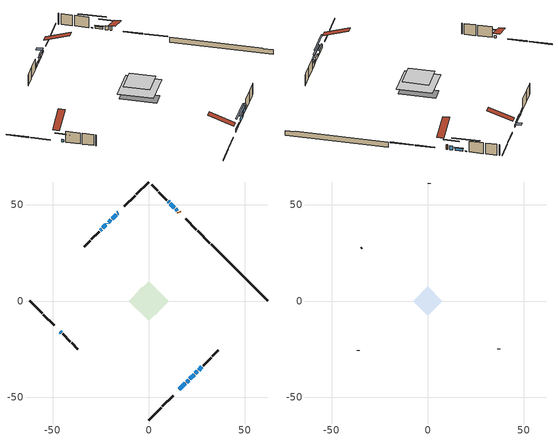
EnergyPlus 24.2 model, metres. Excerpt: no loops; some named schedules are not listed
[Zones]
conditioned space
 floor outside (Floor1 construction): -3.08,0 0,3.08 3.08,0 0,-3.08 z0.45
 floor adiabatic (AdiabaticFloorConstruction): -10.35,0 0,10.35 10.35,0 0,-10.35 z2.89
 floor foundation (Slab1 construction): -7.36,3.29 -3.29,7.36 7.36,-3.29 3.29,-7.36 z-1.84
 wall outside (RimJoist1 construction): 0,-61.97 6.45,-55.52 / -61.97,0 -55.52,-6.45 / 0,61.97 -6.45,55.52 / 31.87,30.1 25.42,36.55 z0.45:0.75
 wall outside (RimJoist2 construction): 7.11,-54.86 12.63,-49.34 / -54.86,-7.11 -49.34,-12.63 / -7.11,54.86 -12.63,49.34 / 24.76,37.21 19.24,42.73 z0.45:0.75
 wall outside (AdiabaticWallConstruction 1): 15.98,45.99 15.55,46.42 z0.45:2.48
 wall outside (AdiabaticWallConstruction): -15.89,46.08 -16.29,45.68 z0.45:1.37; 14.89,47.08 14.03,47.94 / 21.44,-40.53 23.6,-38.37 z0.45:2.2; 15.89,-46.08 19.12,-42.84 / -21.49,40.48 -21.64,40.32 / -22.3,39.67 -23.87,38.1 / -24.52,37.44 -25.14,36.82 z0.45:1.67; -16.94,45.02 -19.1,42.87 / -19.75,42.21 -20.83,41.13 z0.45:1.85; 13.37,48.6 11.21,50.75 z0.45:1.49; -46.08,-15.89 -45.54,-16.43 z0.45:1.47; 19.78,-42.19 20.79,-41.18 z0.45:1.01; 10.56,51.41 10.05,51.91 z0.45:0.71; 24.25,-37.71 25.31,-36.65 z0.45:1.69; 25.97,-36 27.7,-34.27 z0.45:2.81
 wall outside (Wall1 construction): 28.35,-33.61 32.43,-29.54 / -44.88,-17.09 -40.81,-21.16 / -25.8,36.17 -29.87,32.09 / 9.4,52.57 5.32,56.64 z0.45:5.33
 wall outside (Wall2 construction): 33.08,-28.88 36.26,-25.7 / -40.15,-21.82 -36.97,-25 / -30.53,31.44 -33.71,28.26 / 4.67,57.3 1.49,60.48 z0.45:5.33
 wall foundation (FoundationWall1 construction): 32.53,29.44,-1.84 32.53,29.44,0.45 59.02,2.94,0.45 59.02,2.94,0.22 61.97,0,0.22 61.97,0,-1.84
 window (WindowConstruction 11): -15.89,46.08 -16.29,45.68 z0.45:1.36
 window (WindowConstruction 5): 14.89,47.08 14.03,47.94 z0.45:2.2
 window (WindowConstruction 6): 15.89,-46.08 19.12,-42.84 z0.45:1.67
 window (WindowConstruction 7): -16.94,45.02 -19.1,42.87 z0.45:1.85
 window (WindowConstruction 8): -19.75,42.21 -20.83,41.13 z0.45:1.85
 window (WindowConstruction 12): -21.49,40.48 -21.64,40.33 z0.45:1.67
 window (WindowConstruction 9): 13.37,48.6 11.21,50.75 z0.45:1.49
 window (WindowConstruction 10): -46.08,-15.89 -45.54,-16.43 z0.45:1.46
 window (WindowConstruction 13): 19.78,-42.19 20.78,-41.18 z0.45:1.01
 window (WindowConstruction 14): 10.56,51.41 10.06,51.91 z0.45:0.7
 window (WindowConstruction): 21.44,-40.53 23.6,-38.37 z0.45:2.2
 window (WindowConstruction 1): 24.25,-37.71 25.31,-36.65 z0.45:1.69
 window (WindowConstruction 2): 25.97,-36 27.69,-34.27 z0.45:2.81
 window (WindowConstruction 3): -22.3,39.67 -23.87,38.1 z0.45:1.67
 window (WindowConstruction 4): -24.53,37.44 -25.14,36.82 z0.45:1.67
 door (Door): 15.98,45.99 15.55,46.42 z0.45:2.48
 ceiling adiabatic (AdiabaticFloorConstruction): 0,-10.35 10.35,0 0,10.35 -10.35,0 z2.89
attic - vented
 floor to conditioned space (Floor2 construction Reversed): -7.6,0 0,7.6 7.6,0 0,-7.6 z5.33
 wall outside (Wall3 construction): 36.92,-25.05 37.09,-24.87 / -36.31,-25.66 -36.14,-25.83 / -34.37,27.6 -34.54,27.42 / 0.83,61.14 0.66,61.31 z0.45:5.33
 roof outside (Roof1 construction): 15.23,-46.73,5.33 7.84,-39.33,8.81 5.89,-41.28,8.81 13.28,-48.68,5.33; -46.73,-15.23,5.33 -39.33,-7.84,8.81 -41.28,-5.89,8.81 -48.68,-13.28,5.33; -15.23,46.73,5.33 -7.84,39.33,8.81 -5.89,41.28,8.81 -13.28,48.68,5.33; 16.63,45.33,5.33 9.24,37.93,8.81 11.19,35.99,8.81 18.58,43.38,5.33
shading: -16.7,45.27 -15.48,46.49 -17.35,48.36 -18.57,47.14 z1.94; 12.18,49.78 16.73,45.23 17.02,45.52 12.47,50.08 z4.81; 19.27,-42.7 15.75,-46.22 16.04,-46.51 19.56,-42.99 z1.87; -19.24,42.73 -16.8,45.17 -17.09,45.46 -19.53,43.02 z2.05; -20.97,40.99 -19.61,42.35 -19.9,42.65 -21.27,41.28 z2.05; 11.07,50.89 13.51,48.45 13.8,48.75 11.36,51.19 z1.69; -43.69,-18.27 -47.92,-14.05 -48.21,-14.34 -43.98,-18.57 z4.07; 24.57,-37.4 16,-45.97 16.29,-46.26 24.86,-37.69 z6.36; 6.27,55.69 14.34,47.63 14.63,47.92 6.56,55.98 z6.05; 25.44,-36.53 19.6,-42.37 19.89,-42.66 25.73,-36.82 z4.81; 27.16,-34.81 22.41,-39.56 22.7,-39.85 27.45,-35.1 z4.3; 27.84,-34.13 25.83,-36.14 26.12,-36.43 28.13,-34.42 z3.01
[Building]
Building 1: Terrain=Suburbs
[Site:Location]
Toronto City Centre_ON: Latitude {deg}=43.63; Longitude {deg}=-79.39; Time Zone {hr}=-5; Elevation {m}=77; Keep Site Location Information=Yes
[Site:GroundTemperature:Shallow]
5.01852, 3.26908, 3.12898, 3.95918, 7.29196, 10.6092, 13.4851, 15.3069, 15.4617, 13.9799, 11.1774, 7.9619
[Site:WaterMainsTemperature]
Calculation Method=Schedule; Temperature Schedule=mains temperature schedule
[Material] Roughness=Rough; Thermal Absorptance=0.9
Name | Thickness {m} | Conductivity {W/m-K} | Density {kg/m3} | Specific Heat {J/kg-K} | Solar Absorptance | Visible Absorptance
asphalt or fiberglass shingles | 0.00635 | 0.162714 | 1121.4 | 1465.45 | 0.4 | 0.4
ceiling loosefill ins | 0.0846667 | 0.0480833 | 16.02 | 1046.75 | 0.7 | 0.7
ceiling stud and cavity | 0.1397 | 0.090983 | 65.682 | 1177.47 | 0.7 | 0.7
concrete 4.0 in. | 0.1016 | 1.803125 | 2242.8 | 837.4 | 0.7 | 0.7
concrete 8.0 in. | 0.2032 | 1.803125 | 2242.8 | 837.4 | 0.7 | 0.7
door material | 0.04445 | 0.053851 | 512.64 | 1214.23 | 0.7 | 0.7
exterior vertical ins | 0.0460229 | 0.029427 | 32.04 | 1214.23 | 0.7 | 0.7
floor covering | 0.0127 | 0.0433444 | 54.468 | 1339.84 | 0.6 | 0.6
floor rigid ins; rim joist rigid ins | 0.051816 | 0.029427 | 32.04 | 1214.23 | 0.7 | 0.7
floor rigid ins 1; wall rigid ins | 0.512978 | 0.029427 | 32.04 | 1214.23 | 0.7 | 0.7
floor stud and cavity | 0.1397 | 0.214312 | 92.3553 | 1139.71 | 0.7 | 0.7
floor stud and cavity 1 | 0.1397 | 1.75129 | 37.0049 | 1207.88 | 0.7 | 0.7
furniture material conditioned space 1 | 0.1524 | 0.115458 | 640.8 | 1214.23 | 0.6 | 0.6
gypsum board | 0.0127 | 0.160291 | 801 | 837.4 | 0.6 | 0.6
gypsum board 1 | 0.0127 | 0.160291 | 801 | 837.4 | 0.7 | 0.7
osb sheathing 0.5 in. | 0.0127 | 0.115458 | 512.64 | 1214.23 | 0.7 | 0.7
osb sheathing 0.75 in. | 0.01905 | 0.115458 | 512.64 | 1214.23 | 0.7 | 0.7
osb sheathing 2.0 in. | 0.0508 | 0.115458 | 512.64 | 1214.23 | 0.7 | 0.7
rim joist stud and cavity | 0.0508 | 0.0405436 | 125.044 | 1163.47 | 0.6 | 0.6
rim joist stud and cavity 1 | 0.0508 | 0.275866 | 125.044 | 1163.47 | 0.6 | 0.6
wall stud and cavity | 0.1397 | 0.0809575 | 139.0536 | 1170.24 | 0.7 | 0.7
wall stud and cavity 1 | 0.1397 | 0.0817921 | 139.0536 | 1170.24 | 0.7 | 0.7
wall stud and cavity 2 | 0.0889 | 6.1454 | 50.32683 | 1063.81 | 0.6 | 0.6
wall stud and cavity 3 | 0.0889 | 0.380278 | 52.3479 | 1209.89 | 0.7 | 0.7
wall stud and cavity 4 | 0.0889 | 0.391764 | 83.0341 | 1211.67 | 0.7 | 0.7
wood siding | 0.0254 | 0.102417 | 544.68 | 1172.36 | 0.4 | 0.4
wood siding 1 | 0.00254 | 0.102417 | 544.68 | 1172.36 | 0.4 | 0.4
wood siding 2; wood siding 3; wood siding 4 | 0.0254 | 0.102417 | 544.68 | 1172.36 | 0.7 | 0.7
[WindowMaterial:SimpleGlazingSystem]
Name | U-Factor {W/m2-K} | Solar Heat Gain Coefficient
WindowMaterial | 2.7913 | 0.61
WindowMaterial 1 | 2.787898 | 0.59
WindowMaterial 10 | 2.13436 | 0.47
WindowMaterial 11 | 2.33479 | 0.56
WindowMaterial 12 | 3.06442 | 0.52
WindowMaterial 13 | 3.06271 | 0.42
WindowMaterial 14 | 3.05987 | 0.26
WindowMaterial 2 | 2.13833 | 0.58
WindowMaterial 3 | 2.78052 | 0.55
WindowMaterial 4 | 2.77257 | 0.64
WindowMaterial 5 | 2.906 | 0.68
WindowMaterial 6 | 2.01739 | 0.55
WindowMaterial 7 | 2.086665 | 0.5
WindowMaterial 8 | 1.919164 | 0.6
WindowMaterial 9 | 2.03386 | 0.54
[Construction]
AdiabaticFloorConstruction: floor stud and cavity 1, floor rigid ins 1, osb sheathing 0.75 in., floor covering
AdiabaticWallConstruction: wood siding 3, wall rigid ins, wall stud and cavity 3, gypsum board
AdiabaticWallConstruction 1: wood siding 4, wall rigid ins, wall stud and cavity 3, gypsum board
Door: door material
Floor1 construction: floor stud and cavity, floor rigid ins, osb sheathing 0.75 in., floor covering
Floor2 construction Reversed: gypsum board, ceiling stud and cavity, ceiling loosefill ins
FoundationWall1 construction: concrete 8.0 in., gypsum board 1
furniture construction conditioned space 1: furniture material conditioned space 1
PartitionWallConstruction: gypsum board, wall stud and cavity 4, gypsum board
RimJoist1 construction: wood siding 2, rim joist rigid ins, osb sheathing 2.0 in., rim joist stud and cavity
RimJoist2 construction: wood siding 2, rim joist rigid ins, osb sheathing 2.0 in., rim joist stud and cavity 1
Roof1 construction: asphalt or fiberglass shingles
Slab1 construction: concrete 4.0 in.
Wall1 construction: wood siding, osb sheathing 0.5 in., wall stud and cavity, gypsum board
Wall2 construction: wood siding, osb sheathing 0.5 in., wall stud and cavity 1, gypsum board
Wall3 construction: wood siding 1, wall stud and cavity 2
WindowConstruction: WindowMaterial
WindowConstruction 1: WindowMaterial 1
WindowConstruction 10: WindowMaterial 10
WindowConstruction 11: WindowMaterial 11
WindowConstruction 12: WindowMaterial 12
WindowConstruction 13: WindowMaterial 13
WindowConstruction 14: WindowMaterial 14
WindowConstruction 2: WindowMaterial 2
WindowConstruction 3: WindowMaterial 3
WindowConstruction 4: WindowMaterial 4
WindowConstruction 5: WindowMaterial 5
WindowConstruction 6: WindowMaterial 6
WindowConstruction 7: WindowMaterial 7
WindowConstruction 8: WindowMaterial 8
WindowConstruction 9: WindowMaterial 9
[Zone] Multiplier=1; Part of Total Floor Area=Yes
Name | Volume {m3}
attic - vented | 65.3283
conditioned space | 812.3
[Space]
Name | Zone | Volume {m3}
attic - vented 1 | attic - vented | 65.3283
conditioned space 1 | conditioned space | 812.3
[ZoneInfiltration:EffectiveLeakageArea]
infil attic - vented 1: Zone or Space=attic - vented 1; Schedule=Always On Discrete; Effective Air Leakage Area {cm2}=4858.53; Stack Coefficient=0.000581644; Wind Coefficient=1.62948e-05
[ZoneMixing]
whole house fan mix: Zone or Space=attic - vented; Schedule=Always On Continuous; Design Flow Rate Calculation Method=Flow/Zone; Design Flow Rate {m3/s}=0; Source Zone or Space=conditioned space
[SurfaceProperty:ExposedFoundationPerimeter]
Slab1: Exposed Perimeter Calculation Method=TotalExposedPerimeter; Total Exposed Perimeter {m}=41.637
[InternalMass] Zone or ZoneList=conditioned space; Space or SpaceList=conditioned space 1
Name | Construction | Surface Area {m2}
furniture mass conditioned space 1 | furniture construction conditioned space 1 | 127.912
partition wall mass | PartitionWallConstruction | 319.78
[Lights]
interior lighting: Zone or ZoneList or Space or SpaceList=conditioned space 1; Schedule=interior lighting schedule; Design Level Calculation Method=LightingLevel; Lighting Level {W}=343.2; Return Air Fraction=0; Fraction Radiant=0.6; Fraction Visible=0.2; Fraction Replaceable=1
[People]
occupants: Zone or ZoneList or Space or SpaceList=conditioned space 1; Number of People Schedule=occupants schedule; Number of People Calculation Method=People; Number of People=3; Fraction Radiant=0.314171; Sensible Heat Fraction=0.56303; Activity Level Schedule=occupants activity schedule; Carbon Dioxide Generation Rate {m3/s-W}=0; Enable ASHRAE 55 Comfort Warnings=No; Mean Radiant Temperature Calculation Type=EnclosureAveraged
[ElectricEquipment] Zone or ZoneList or Space or SpaceList=conditioned space 1; Design Level Calculation Method=EquipmentLevel
Name | Schedule | Design Level {W} | Fraction Latent | Fraction Radiant | Fraction Lost
clothes dryer | clothes dryer schedule | 140.772 | 0.015 | 0.081 | 0.85
clothes washer | clothes washer schedule | 32.1985 | 0.03 | 0.162 | 0.7
cooking range | cooking range schedule | 215.147 | 0.08 | 0.432 | 0.2
dishwasher | dishwasher schedule | 66.8632 | 0.3 | 0.18 | 0.4
fridge | fridge schedule | 72.9452 | 0 | 0.6 | 0
mech vent house fan | mech vent house fan schedule | 0.95 | 0 | 0 | 1
mech vent house fan cfis | mech vent house fan cfis schedule | 0 | 0 | 0 | 0
misc plug loads | misc plug loads schedule | 494.7 | 0.045 | 0.513 | 0.1
whole house fan | Always On Discrete | 0 | 0 | 0 | 1
[OtherEquipment] Zone or ZoneList or Space or SpaceList=conditioned space 1; Design Level Calculation Method=EquipmentLevel
Name | Fuel Type | Schedule | Design Level {W} | Fraction Latent | Fraction Radiant | Fraction Lost
clothes dryer 1 | Electricity | clothes dryer schedule | 0 | 0.015 | 0.081 | 0.85
cooking range 1 | Electricity | cooking range schedule | 0 | 0.08 | 0.432 | 0.2
general water use latent | None | general water use schedule | 62.594 | 1 | 0 | 0
general water use sensible | None | general water use schedule | -61.6891 | 0 | 0.6 | 0
mech vent house fan latent load | None | Always On Discrete | 0 | 1 | 0 | 0
mech vent house fan sensible load | None | Always On Discrete | 0 | 0 | 0 | 0
water heater energy adjustment1 | NaturalGas | Always On Discrete | 0.01 | 0 | 0 | 1
[ZoneInfiltration:DesignFlowRate] Zone or ZoneList or Space or SpaceList=conditioned space 1; Schedule=Always On Discrete; Design Flow Rate Calculation Method=Flow/Zone; Design Flow Rate {m3/s}=0
infil flow; natural vent flow; whole house fan flow
[Foundation:Kiva]
Foundation Kiva 1: Initial Indoor Air Temperature {C}=18; Wall Height Above Grade {m}=0.450007; Wall Depth Below Slab {m}=0.2032; Custom Block Material Name 1=exterior vertical ins; Custom Block Depth 1 {m}=2.28999; Custom Block X Position 1 {m}=0.2159; Custom Block Z Position 1 {m}=0
[Foundation:Kiva:Settings]
Soil Conductivity {W/m-K}=0.849921; Soil Density {kg/m3}=1842.3; Soil Specific Heat {J/kg-K}=418.7; Ground Solar Absorptivity=0.9; Ground Thermal Absorptivity=0.9; Ground Surface Roughness {m}=0.03; Far-Field Width {m}=40; Deep-Ground Boundary Condition=ZeroFlux; Deep-Ground Depth {m}=40; Minimum Cell Dimension {m}=0.2; Maximum Cell Growth Coefficient=3; Simulation Timestep=Timestep
[Exterior:Lights]
exterior lighting: Schedule=exterior lighting schedule; Design Level {W}=75.6
[Schedule:Constant]
Name | Hourly Value
Always On Continuous; mech vent house fan schedule; mech vent house fan cfis schedule; Always On Discrete | 1
occupants activity schedule | 117.228
fridge schedule | 0
[Schedule:Week:Daily]
interior lighting schedule Week Rule - Jan1-Jan27: interior lighting schedule day, interior lighting schedule day, interior lighting schedule day, interior lighting schedule day, interior lighting schedule day, interior lighting schedule day, interior lighting schedule day, interior lighting schedule default day, interior lighting schedule default day, interior lighting schedule default day, interior lighting schedule default day, interior lighting schedule default day
interior lighting schedule Week Rule - Jan28-Feb3: interior lighting schedule day, interior lighting schedule day, interior lighting schedule day, interior lighting schedule day, interior lighting schedule day 1, interior lighting schedule day 1, interior lighting schedule day 1, interior lighting schedule default day, interior lighting schedule default day, interior lighting schedule default day, interior lighting schedule default day, interior lighting schedule default day
interior lighting schedule Week Rule - Feb4-Feb24: interior lighting schedule day 1, interior lighting schedule day 1, interior lighting schedule day 1, interior lighting schedule day 1, interior lighting schedule day 1, interior lighting schedule day 1, interior lighting schedule day 1, interior lighting schedule default day, interior lighting schedule default day, interior lighting schedule default day, interior lighting schedule default day, interior lighting schedule default day
interior lighting schedule Week Rule - Feb25-Mar3: interior lighting schedule day 1, interior lighting schedule day 1, interior lighting schedule day 1, interior lighting schedule day 1, interior lighting schedule day 2, interior lighting schedule day 2, interior lighting schedule day 2, interior lighting schedule default day, interior lighting schedule default day, interior lighting schedule default day, interior lighting schedule default day, interior lighting schedule default day
interior lighting schedule Week Rule - Mar4-Mar31: interior lighting schedule day 2, interior lighting schedule day 2, interior lighting schedule day 2, interior lighting schedule day 2, interior lighting schedule day 2, interior lighting schedule day 2, interior lighting schedule day 2, interior lighting schedule default day, interior lighting schedule default day, interior lighting schedule default day, interior lighting schedule default day, interior lighting schedule default day
interior lighting schedule Week Rule - Apr1-Apr28: interior lighting schedule day 3, interior lighting schedule day 3, interior lighting schedule day 3, interior lighting schedule day 3, interior lighting schedule day 3, interior lighting schedule day 3, interior lighting schedule day 3, interior lighting schedule default day, interior lighting schedule default day, interior lighting schedule default day, interior lighting schedule default day, interior lighting schedule default day
interior lighting schedule Week Rule - Apr29-May5: interior lighting schedule day 3, interior lighting schedule day 3, interior lighting schedule day 4, interior lighting schedule day 4, interior lighting schedule day 4, interior lighting schedule day 4, interior lighting schedule day 4, interior lighting schedule default day, interior lighting schedule default day, interior lighting schedule default day, interior lighting schedule default day, interior lighting schedule default day
interior lighting schedule Week Rule - May6-May26: interior lighting schedule day 4, interior lighting schedule day 4, interior lighting schedule day 4, interior lighting schedule day 4, interior lighting schedule day 4, interior lighting schedule day 4, interior lighting schedule day 4, interior lighting schedule default day, interior lighting schedule default day, interior lighting schedule default day, interior lighting schedule default day, interior lighting schedule default day
interior lighting schedule Week Rule - May27-Jun2: interior lighting schedule day 4, interior lighting schedule day 4, interior lighting schedule day 4, interior lighting schedule day 4, interior lighting schedule day 4, interior lighting schedule day 5, interior lighting schedule day 5, interior lighting schedule default day, interior lighting schedule default day, interior lighting schedule default day, interior lighting schedule default day, interior lighting schedule default day
interior lighting schedule Week Rule - Jun3-Jun30: interior lighting schedule day 5, interior lighting schedule day 5, interior lighting schedule day 5, interior lighting schedule day 5, interior lighting schedule day 5, interior lighting schedule day 5, interior lighting schedule day 5, interior lighting schedule default day, interior lighting schedule default day, interior lighting schedule default day, interior lighting schedule default day, interior lighting schedule default day
interior lighting schedule Week Rule - Jul1-Jul28: interior lighting schedule day 6, interior lighting schedule day 6, interior lighting schedule day 6, interior lighting schedule day 6, interior lighting schedule day 6, interior lighting schedule day 6, interior lighting schedule day 6, interior lighting schedule default day, interior lighting schedule default day, interior lighting schedule default day, interior lighting schedule default day, interior lighting schedule default day
interior lighting schedule Week Rule - Jul29-Aug4: interior lighting schedule day 6, interior lighting schedule day 6, interior lighting schedule day 6, interior lighting schedule day 7, interior lighting schedule day 7, interior lighting schedule day 7, interior lighting schedule day 7, interior lighting schedule default day, interior lighting schedule default day, interior lighting schedule default day, interior lighting schedule default day, interior lighting schedule default day
interior lighting schedule Week Rule - Aug5-Aug25: interior lighting schedule day 7, interior lighting schedule day 7, interior lighting schedule day 7, interior lighting schedule day 7, interior lighting schedule day 7, interior lighting schedule day 7, interior lighting schedule day 7, interior lighting schedule default day, interior lighting schedule default day, interior lighting schedule default day, interior lighting schedule default day, interior lighting schedule default day
interior lighting schedule Week Rule - Aug26-Sep1: interior lighting schedule day 7, interior lighting schedule day 7, interior lighting schedule day 7, interior lighting schedule day 7, interior lighting schedule day 7, interior lighting schedule day 7, interior lighting schedule day 8, interior lighting schedule default day, interior lighting schedule default day, interior lighting schedule default day, interior lighting schedule default day, interior lighting schedule default day
interior lighting schedule Week Rule - Sep2-Sep29: interior lighting schedule day 8, interior lighting schedule day 8, interior lighting schedule day 8, interior lighting schedule day 8, interior lighting schedule day 8, interior lighting schedule day 8, interior lighting schedule day 8, interior lighting schedule default day, interior lighting schedule default day, interior lighting schedule default day, interior lighting schedule default day, interior lighting schedule default day
interior lighting schedule Week Rule - Sep30-Oct6: interior lighting schedule day 8, interior lighting schedule day 9, interior lighting schedule day 9, interior lighting schedule day 9, interior lighting schedule day 9, interior lighting schedule day 9, interior lighting schedule day 9, interior lighting schedule default day, interior lighting schedule default day, interior lighting schedule default day, interior lighting schedule default day, interior lighting schedule default day
interior lighting schedule Week Rule - Oct7-Oct27: interior lighting schedule day 9, interior lighting schedule day 9, interior lighting schedule day 9, interior lighting schedule day 9, interior lighting schedule day 9, interior lighting schedule day 9, interior lighting schedule day 9, interior lighting schedule default day, interior lighting schedule default day, interior lighting schedule default day, interior lighting schedule default day, interior lighting schedule default day
interior lighting schedule Week Rule - Oct28-Nov3: interior lighting schedule day 9, interior lighting schedule day 9, interior lighting schedule day 9, interior lighting schedule day 9, interior lighting schedule day 10, interior lighting schedule day 10, interior lighting schedule day 10, interior lighting schedule default day, interior lighting schedule default day, interior lighting schedule default day, interior lighting schedule default day, interior lighting schedule default day
interior lighting schedule Week Rule - Nov4-Nov24: interior lighting schedule day 10, interior lighting schedule day 10, interior lighting schedule day 10, interior lighting schedule day 10, interior lighting schedule day 10, interior lighting schedule day 10, interior lighting schedule day 10, interior lighting schedule default day, interior lighting schedule default day, interior lighting schedule default day, interior lighting schedule default day, interior lighting schedule default day
interior lighting schedule Week Rule - Nov25-Dec1: interior lighting schedule day 10, interior lighting schedule day 10, interior lighting schedule day 10, interior lighting schedule day 10, interior lighting schedule day 10, interior lighting schedule day 10, interior lighting schedule day 11, interior lighting schedule default day, interior lighting schedule default day, interior lighting schedule default day, interior lighting schedule default day, interior lighting schedule default day
interior lighting schedule Week Rule - Dec2-Dec31: interior lighting schedule day 11, interior lighting schedule day 11, interior lighting schedule day 11, interior lighting schedule day 11, interior lighting schedule day 11, interior lighting schedule day 11, interior lighting schedule day 11, interior lighting schedule default day, interior lighting schedule default day, interior lighting schedule default day, interior lighting schedule default day, interior lighting schedule default day
occupants schedule Week Rule - Jan1-Dec31: occupants schedule day, occupants schedule day, occupants schedule day, occupants schedule day, occupants schedule day, occupants schedule day, occupants schedule day, occupants schedule default day, occupants schedule default day, occupants schedule default day, occupants schedule default day, occupants schedule default day
clothes dryer schedule Week Rule - Jan1-Dec31: clothes dryer schedule day, clothes dryer schedule day, clothes dryer schedule day, clothes dryer schedule day, clothes dryer schedule day, clothes dryer schedule day, clothes dryer schedule day, clothes dryer schedule default day, clothes dryer schedule default day, clothes dryer schedule default day, clothes dryer schedule default day, clothes dryer schedule default day
clothes washer schedule Week Rule - Jan1-Dec31: clothes washer schedule day, clothes washer schedule day, clothes washer schedule day, clothes washer schedule day, clothes washer schedule day, clothes washer schedule day, clothes washer schedule day, clothes washer schedule default day, clothes washer schedule default day, clothes washer schedule default day, clothes washer schedule default day, clothes washer schedule default day
cooking range schedule Week Rule - Jan1-Dec31: cooking range schedule day, cooking range schedule day, cooking range schedule day, cooking range schedule day, cooking range schedule day, cooking range schedule day, cooking range schedule day, cooking range schedule default day, cooking range schedule default day, cooking range schedule default day, cooking range schedule default day, cooking range schedule default day
dishwasher schedule Week Rule - Jan1-Dec31: dishwasher schedule day, dishwasher schedule day, dishwasher schedule day, dishwasher schedule day, dishwasher schedule day, dishwasher schedule day, dishwasher schedule day, dishwasher schedule default day, dishwasher schedule default day, dishwasher schedule default day, dishwasher schedule default day, dishwasher schedule default day
misc plug loads schedule Week Rule - Jan1-Dec31: misc plug loads schedule day, misc plug loads schedule day, misc plug loads schedule day, misc plug loads schedule day, misc plug loads schedule day, misc plug loads schedule day, misc plug loads schedule day, misc plug loads schedule default day, misc plug loads schedule default day, misc plug loads schedule default day, misc plug loads schedule default day, misc plug loads schedule default day
general water use schedule Week Rule - Jan1-Dec31: general water use schedule day, general water use schedule day, general water use schedule day, general water use schedule day, general water use schedule day, general water use schedule day, general water use schedule day, general water use schedule default day, general water use schedule default day, general water use schedule default day, general water use schedule default day, general water use schedule default day
exterior lighting schedule Week Rule - Jan1-Jan27: exterior lighting schedule day, exterior lighting schedule day, exterior lighting schedule day, exterior lighting schedule day, exterior lighting schedule day, exterior lighting schedule day, exterior lighting schedule day, exterior lighting schedule default day, exterior lighting schedule default day, exterior lighting schedule default day, exterior lighting schedule default day, exterior lighting schedule default day
exterior lighting schedule Week Rule - Jan28-Feb3: exterior lighting schedule day, exterior lighting schedule day, exterior lighting schedule day, exterior lighting schedule day, exterior lighting schedule day 1, exterior lighting schedule day 1, exterior lighting schedule day 1, exterior lighting schedule default day, exterior lighting schedule default day, exterior lighting schedule default day, exterior lighting schedule default day, exterior lighting schedule default day
exterior lighting schedule Week Rule - Feb4-Feb24: exterior lighting schedule day 1, exterior lighting schedule day 1, exterior lighting schedule day 1, exterior lighting schedule day 1, exterior lighting schedule day 1, exterior lighting schedule day 1, exterior lighting schedule day 1, exterior lighting schedule default day, exterior lighting schedule default day, exterior lighting schedule default day, exterior lighting schedule default day, exterior lighting schedule default day
exterior lighting schedule Week Rule - Feb25-Mar3: exterior lighting schedule day 1, exterior lighting schedule day 1, exterior lighting schedule day 1, exterior lighting schedule day 1, exterior lighting schedule day 2, exterior lighting schedule day 2, exterior lighting schedule day 2, exterior lighting schedule default day, exterior lighting schedule default day, exterior lighting schedule default day, exterior lighting schedule default day, exterior lighting schedule default day
exterior lighting schedule Week Rule - Mar4-Mar31: exterior lighting schedule day 2, exterior lighting schedule day 2, exterior lighting schedule day 2, exterior lighting schedule day 2, exterior lighting schedule day 2, exterior lighting schedule day 2, exterior lighting schedule day 2, exterior lighting schedule default day, exterior lighting schedule default day, exterior lighting schedule default day, exterior lighting schedule default day, exterior lighting schedule default day
exterior lighting schedule Week Rule - Apr1-Apr28: exterior lighting schedule day 3, exterior lighting schedule day 3, exterior lighting schedule day 3, exterior lighting schedule day 3, exterior lighting schedule day 3, exterior lighting schedule day 3, exterior lighting schedule day 3, exterior lighting schedule default day, exterior lighting schedule default day, exterior lighting schedule default day, exterior lighting schedule default day, exterior lighting schedule default day
exterior lighting schedule Week Rule - Apr29-May5: exterior lighting schedule day 3, exterior lighting schedule day 3, exterior lighting schedule day 4, exterior lighting schedule day 4, exterior lighting schedule day 4, exterior lighting schedule day 4, exterior lighting schedule day 4, exterior lighting schedule default day, exterior lighting schedule default day, exterior lighting schedule default day, exterior lighting schedule default day, exterior lighting schedule default day
exterior lighting schedule Week Rule - May6-May26: exterior lighting schedule day 4, exterior lighting schedule day 4, exterior lighting schedule day 4, exterior lighting schedule day 4, exterior lighting schedule day 4, exterior lighting schedule day 4, exterior lighting schedule day 4, exterior lighting schedule default day, exterior lighting schedule default day, exterior lighting schedule default day, exterior lighting schedule default day, exterior lighting schedule default day
exterior lighting schedule Week Rule - May27-Jun2: exterior lighting schedule day 4, exterior lighting schedule day 4, exterior lighting schedule day 4, exterior lighting schedule day 4, exterior lighting schedule day 4, exterior lighting schedule day 5, exterior lighting schedule day 5, exterior lighting schedule default day, exterior lighting schedule default day, exterior lighting schedule default day, exterior lighting schedule default day, exterior lighting schedule default day
exterior lighting schedule Week Rule - Jun3-Jun30: exterior lighting schedule day 5, exterior lighting schedule day 5, exterior lighting schedule day 5, exterior lighting schedule day 5, exterior lighting schedule day 5, exterior lighting schedule day 5, exterior lighting schedule day 5, exterior lighting schedule default day, exterior lighting schedule default day, exterior lighting schedule default day, exterior lighting schedule default day, exterior lighting schedule default day
exterior lighting schedule Week Rule - Jul1-Jul28: exterior lighting schedule day 6, exterior lighting schedule day 6, exterior lighting schedule day 6, exterior lighting schedule day 6, exterior lighting schedule day 6, exterior lighting schedule day 6, exterior lighting schedule day 6, exterior lighting schedule default day, exterior lighting schedule default day, exterior lighting schedule default day, exterior lighting schedule default day, exterior lighting schedule default day
exterior lighting schedule Week Rule - Jul29-Aug4: exterior lighting schedule day 6, exterior lighting schedule day 6, exterior lighting schedule day 6, exterior lighting schedule day 7, exterior lighting schedule day 7, exterior lighting schedule day 7, exterior lighting schedule day 7, exterior lighting schedule default day, exterior lighting schedule default day, exterior lighting schedule default day, exterior lighting schedule default day, exterior lighting schedule default day
exterior lighting schedule Week Rule - Aug5-Aug25: exterior lighting schedule day 7, exterior lighting schedule day 7, exterior lighting schedule day 7, exterior lighting schedule day 7, exterior lighting schedule day 7, exterior lighting schedule day 7, exterior lighting schedule day 7, exterior lighting schedule default day, exterior lighting schedule default day, exterior lighting schedule default day, exterior lighting schedule default day, exterior lighting schedule default day
exterior lighting schedule Week Rule - Aug26-Sep1: exterior lighting schedule day 7, exterior lighting schedule day 7, exterior lighting schedule day 7, exterior lighting schedule day 7, exterior lighting schedule day 7, exterior lighting schedule day 7, exterior lighting schedule day 8, exterior lighting schedule default day, exterior lighting schedule default day, exterior lighting schedule default day, exterior lighting schedule default day, exterior lighting schedule default day
exterior lighting schedule Week Rule - Sep2-Sep29: exterior lighting schedule day 8, exterior lighting schedule day 8, exterior lighting schedule day 8, exterior lighting schedule day 8, exterior lighting schedule day 8, exterior lighting schedule day 8, exterior lighting schedule day 8, exterior lighting schedule default day, exterior lighting schedule default day, exterior lighting schedule default day, exterior lighting schedule default day, exterior lighting schedule default day
exterior lighting schedule Week Rule - Sep30-Oct6: exterior lighting schedule day 8, exterior lighting schedule day 9, exterior lighting schedule day 9, exterior lighting schedule day 9, exterior lighting schedule day 9, exterior lighting schedule day 9, exterior lighting schedule day 9, exterior lighting schedule default day, exterior lighting schedule default day, exterior lighting schedule default day, exterior lighting schedule default day, exterior lighting schedule default day
exterior lighting schedule Week Rule - Oct7-Oct27: exterior lighting schedule day 9, exterior lighting schedule day 9, exterior lighting schedule day 9, exterior lighting schedule day 9, exterior lighting schedule day 9, exterior lighting schedule day 9, exterior lighting schedule day 9, exterior lighting schedule default day, exterior lighting schedule default day, exterior lighting schedule default day, exterior lighting schedule default day, exterior lighting schedule default day
exterior lighting schedule Week Rule - Oct28-Nov3: exterior lighting schedule day 9, exterior lighting schedule day 9, exterior lighting schedule day 9, exterior lighting schedule day 9, exterior lighting schedule day 10, exterior lighting schedule day 10, exterior lighting schedule day 10, exterior lighting schedule default day, exterior lighting schedule default day, exterior lighting schedule default day, exterior lighting schedule default day, exterior lighting schedule default day
exterior lighting schedule Week Rule - Nov4-Nov24: exterior lighting schedule day 10, exterior lighting schedule day 10, exterior lighting schedule day 10, exterior lighting schedule day 10, exterior lighting schedule day 10, exterior lighting schedule day 10, exterior lighting schedule day 10, exterior lighting schedule default day, exterior lighting schedule default day, exterior lighting schedule default day, exterior lighting schedule default day, exterior lighting schedule default day
[Schedule:Year]
interior lighting schedule: interior lighting schedule Week Rule - Jan1-Jan27, 1, 1, 1, 27, interior lighting schedule Week Rule - Jan28-Feb3, 1, 28, 2, 3, interior lighting schedule Week Rule - Feb4-Feb24, 2, 4, 2, 24, interior lighting schedule Week Rule - Feb25-Mar3, 2, 25, 3, 3, interior lighting schedule Week Rule - Mar4-Mar31, 3, 4, 3, 31, interior lighting schedule Week Rule - Apr1-Apr28, 4, 1, 4, 28, interior lighting schedule Week Rule - Apr29-May5, 4, 29, 5, 5, interior lighting schedule Week Rule - May6-May26, 5, 6, 5, 26, interior lighting schedule Week Rule - May27-Jun2, 5, 27, 6, 2, interior lighting schedule Week Rule - Jun3-Jun30, 6, 3, 6, 30, interior lighting schedule Week Rule - Jul1-Jul28, 7, 1, 7, 28, interior lighting schedule Week Rule - Jul29-Aug4, 7, 29, 8, 4, interior lighting schedule Week Rule - Aug5-Aug25, 8, 5, 8, 25, interior lighting schedule Week Rule - Aug26-Sep1, 8, 26, 9, 1, interior lighting schedule Week Rule - Sep2-Sep29, 9, 2, 9, 29, interior lighting schedule Week Rule - Sep30-Oct6, 9, 30, 10, 6, interior lighting schedule Week Rule - Oct7-Oct27, 10, 7, 10, 27, interior lighting schedule Week Rule - Oct28-Nov3, 10, 28, 11, 3, interior lighting schedule Week Rule - Nov4-Nov24, 11, 4, 11, 24, interior lighting schedule Week Rule - Nov25-Dec1, 11, 25, 12, 1, interior lighting schedule Week Rule - Dec2-Dec31, 12, 2, 12, 31
occupants schedule: occupants schedule Week Rule - Jan1-Dec31, 1, 1, 12, 31
clothes dryer schedule: clothes dryer schedule Week Rule - Jan1-Dec31, 1, 1, 12, 31
clothes washer schedule: clothes washer schedule Week Rule - Jan1-Dec31, 1, 1, 12, 31
cooking range schedule: cooking range schedule Week Rule - Jan1-Dec31, 1, 1, 12, 31
dishwasher schedule: dishwasher schedule Week Rule - Jan1-Dec31, 1, 1, 12, 31
misc plug loads schedule: misc plug loads schedule Week Rule - Jan1-Dec31, 1, 1, 12, 31
general water use schedule: general water use schedule Week Rule - Jan1-Dec31, 1, 1, 12, 31
exterior lighting schedule: exterior lighting schedule Week Rule - Jan1-Jan27, 1, 1, 1, 27, exterior lighting schedule Week Rule - Jan28-Feb3, 1, 28, 2, 3, exterior lighting schedule Week Rule - Feb4-Feb24, 2, 4, 2, 24, exterior lighting schedule Week Rule - Feb25-Mar3, 2, 25, 3, 3, exterior lighting schedule Week Rule - Mar4-Mar31, 3, 4, 3, 31, exterior lighting schedule Week Rule - Apr1-Apr28, 4, 1, 4, 28, exterior lighting schedule Week Rule - Apr29-May5, 4, 29, 5, 5, exterior lighting schedule Week Rule - May6-May26, 5, 6, 5, 26, exterior lighting schedule Week Rule - May27-Jun2, 5, 27, 6, 2, exterior lighting schedule Week Rule - Jun3-Jun30, 6, 3, 6, 30, exterior lighting schedule Week Rule - Jul1-Jul28, 7, 1, 7, 28, exterior lighting schedule Week Rule - Jul29-Aug4, 7, 29, 8, 4, exterior lighting schedule Week Rule - Aug5-Aug25, 8, 5, 8, 25, exterior lighting schedule Week Rule - Aug26-Sep1, 8, 26, 9, 1, exterior lighting schedule Week Rule - Sep2-Sep29, 9, 2, 9, 29, exterior lighting schedule Week Rule - Sep30-Oct6, 9, 30, 10, 6, exterior lighting schedule Week Rule - Oct7-Oct27, 10, 7, 10, 27, exterior lighting schedule Week Rule - Oct28-Nov3, 10, 28, 11, 3, exterior lighting schedule Week Rule - Nov4-Nov24, 11, 4, 11, 24, exterior lighting schedule Week Rule - Nov25-Dec1, 11, 25, 12, 1, exterior lighting schedule Week Rule - Dec2-Dec31, 12, 2, 12, 31
[Schedule:Compact]
mains temperature schedule: Through: 01/01, For: AllDays, Until: 24:00, 8.80333, Through: 01/02, For: AllDays, Until: 24:00, 8.74333, Through: 01/03, For: AllDays, Until: 24:00, 8.68389, Through: 01/04, For: AllDays, Until: 24:00, 8.62611, Through: 01/05, For: AllDays, Until: 24:00, 8.56944, Through: 01/06, For: AllDays, Until: 24:00, 8.51389, Through: 01/07, For: AllDays, Until: 24:00, 8.45944, Through: 01/08, For: AllDays, Until: 24:00, 8.40611, Through: 01/09, For: AllDays, Until: 24:00, 8.35389, Through: 01/10, For: AllDays, Until: 24:00, 8.30278, Through: 01/11, For: AllDays, Until: 24:00, 8.25333, Through: 01/12, For: AllDays, Until: 24:00, 8.205, Through: 01/13, For: AllDays, Until: 24:00, 8.15778, Through: 01/14, For: AllDays, Until: 24:00, 8.11222, Through: 01/15, For: AllDays, Until: 24:00, 8.06778, Through: 01/16, For: AllDays, Until: 24:00, 8.02444, Through: 01/17, For: AllDays, Until: 24:00, 7.98222, Through: 01/18, For: AllDays, Until: 24:00, 7.94167, Through: 01/19, For: AllDays, Until: 24:00, 7.90222, Through: 01/20, For: AllDays, Until: 24:00, 7.86444, Through: 01/21, For: AllDays, Until: 24:00, 7.82778, Through: 01/22, For: AllDays, Until: 24:00, 7.79278, Through: 01/23, For: AllDays, Until: 24:00, 7.75889, Through: 01/24, For: AllDays, Until: 24:00, 7.72667, Through: 01/25, For: AllDays, Until: 24:00, 7.69556, Through: 01/26, For: AllDays, Until: 24:00, 7.66611, Through: 01/27, For: AllDays, Until: 24:00, 7.63778, Through: 01/28, For: AllDays, Until: 24:00, 7.61111, Through: 01/29, For: AllDays, Until: 24:00, 7.58556, Through: 01/30, For: AllDays, Until: 24:00, 7.56167, Through: 01/31, For: AllDays, Until: 24:00, 7.53944, Through: 02/01, For: AllDays, Until: 24:00, 7.51833, Through: 02/02, For: AllDays, Until: 24:00, 7.49889, Through: 02/03, For: AllDays, Until: 24:00, 7.48111, Through: 02/04, For: AllDays, Until: 24:00, 7.46444, Through: 02/05, For: AllDays, Until: 24:00, 7.44944, Through: 02/06, For: AllDays, Until: 24:00, 7.43556, Through: 02/07, For: AllDays, Until: 24:00, 7.42333, Through: 02/08, For: AllDays, Until: 24:00, 7.41278, Through: 02/09, For: AllDays, Until: 24:00, 7.40389, Through: 02/10, For: AllDays, Until: 24:00, 7.39611, Through: 02/11, For: AllDays, Until: 24:00, 7.39, Through: 02/12, For: AllDays, Until: 24:00, 7.38556, Through: 02/13, For: AllDays, Until: 24:00, 7.38222, Through: 02/14, For: AllDays, Until: 24:00, 7.38056, Through: 02/15, For: AllDays, Until: 24:00, 7.38056, Through: 02/16, For: AllDays, Until: 24:00, 7.38222, Through: 02/17, For: AllDays, Until: 24:00, 7.385, Through: 02/18, For: AllDays, Until: 24:00, 7.38944, Through: 02/19, For: AllDays, Until: 24:00, 7.395, Through: 02/20, For: AllDays, Until: 24:00, 7.40278, Through: 02/21, For: AllDays, Until: 24:00, 7.41167, Through: 02/22, For: AllDays, Until: 24:00, 7.42222, Through: 02/23, For: AllDays, Until: 24:00, 7.43389, Through: 02/24, For: AllDays, Until: 24:00, 7.44722, Through: 02/25, For: AllDays, Until: 24:00, 7.46222, Through: 02/26, For: AllDays, Until: 24:00, 7.47833, Through: 02/27, For: AllDays, Until: 24:00, 7.49611, Through: 02/28, For: AllDays, Until: 24:00, 7.51556, Through: 03/01, For: AllDays, Until: 24:00, 7.53667, Through: 03/02, For: AllDays, Until: 24:00, 7.55889, Through: 03/03, For: AllDays, Until: 24:00, 7.58222, Through: 03/04, For: AllDays, Until: 24:00, 7.60722, Through: 03/05, For: AllDays, Until: 24:00, 7.63389, Through: 03/06, For: AllDays, Until: 24:00, 7.66222, Through: 03/07, For: AllDays, Until: 24:00, 7.69111, Through: 03/08, For: AllDays, Until: 24:00, 7.72222, Through: 03/09, For: AllDays, Until: 24:00, 7.75444, Through: 03/10, For: AllDays, Until: 24:00, 7.78778, Through: 03/11, For: AllDays, Until: 24:00, 7.82278, Through: 03/12, For: AllDays, Until: 24:00, 7.85944, Through: 03/13, For: AllDays, Until: 24:00, 7.89722, Through: 03/14, For: AllDays, Until: 24:00, 7.93611, Through: 03/15, For: AllDays, Until: 24:00, 7.97667, Through: 03/16, For: AllDays, Until: 24:00, 8.01833, Through: 03/17, For: AllDays, Until: 24:00, 8.06167, Through: 03/18, For: AllDays, Until: 24:00, 8.10611, Through: 03/19, For: AllDays, Until: 24:00, 8.15167, Through: 03/20, For: AllDays, Until: 24:00, 8.19833, Through: 03/21, For: AllDays, Until: 24:00, 8.24667, Through: 03/22, For: AllDays, Until: 24:00, 8.29611, Through: 03/23, For: AllDays, Until: 24:00, 8.34667, Through: 03/24, For: AllDays, Until: 24:00, 8.39889, Through: 03/25, For: AllDays, Until: 24:00, 8.45167, Through: 03/26, For: AllDays, Until: 24:00, 8.50611, Through: 03/27, For: AllDays, Until: 24:00, 8.56167, Through: 03/28, For: AllDays, Until: 24:00, 8.61833, Through: 03/29, For: AllDays, Until: 24:00, 8.67611, Through: 03/30, For: AllDays, Until: 24:00, 8.735, Through: 03/31, For: AllDays, Until: 24:00, 8.795, Through: 04/01, For: AllDays, Until: 24:00, 8.85611, Through: 04/02, For: AllDays, Until: 24:00, 8.91833, Through: 04/03, For: AllDays, Until: 24:00, 8.98167, Through: 04/04, For: AllDays, Until: 24:00, 9.04556, Through: 04/05, For: AllDays, Until: 24:00, 9.11111, Through: 04/06, For: AllDays, Until: 24:00, 9.17722, Through: 04/07, For: AllDays, Until: 24:00, 9.24444, Through: 04/08, For: AllDays, Until: 24:00, 9.31222, Through: 04/09, For: AllDays, Until: 24:00, 9.38167, Through: 04/10, For: AllDays, Until: 24:00, 9.45167, Through: 04/11, For: AllDays, Until: 24:00, 9.52222, Through: 04/12, For: AllDays, Until: 24:00, 9.59444, Through: 04/13, For: AllDays, Until: 24:00, 9.66667, Through: 04/14, For: AllDays, Until: 24:00, 9.74, Through: 04/15, For: AllDays, Until: 24:00, 9.81444, Through: 04/16, For: AllDays, Until: 24:00, 9.88944, Through: 04/17, For: AllDays, Until: 24:00, 9.96556, Through: 04/18, For: AllDays, Until: 24:00, 10.0417, Through: 04/19, For: AllDays, Until: 24:00, 10.1189, Through: 04/20, For: AllDays, Until: 24:00, 10.1972, Through: 04/21, For: AllDays, Until: 24:00, 10.2756, Through: 04/22, For: AllDays, Until: 24:00, 10.355, Through: 04/23, For: AllDays, Until: 24:00, 10.435, Through: 04/24, For: AllDays, Until: 24:00, 10.515, Through: 04/25, For: AllDays, Until: 24:00, 10.5961, Through: 04/26, For: AllDays, Until: 24:00, 10.6778, Through: 04/27, For: AllDays, Until: 24:00, 10.76, Through: 04/28, For: AllDays, Until: 24:00, 10.8428, Through: 04/29, For: AllDays, Until: 24:00, 10.9261, Through: 04/30, For: AllDays, Until: 24:00, 11.0094, Through: 05/01, For: AllDays, Until: 24:00, 11.0933, Through: 05/02, For: AllDays, Until: 24:00, 11.1778, Through: 05/03, For: AllDays, Until: 24:00, 11.2628, Through: 05/04, For: AllDays, Until: 24:00, 11.3478, Through: 05/05, For: AllDays, Until: 24:00, 11.4333, Through: 05/06, For: AllDays, Until: 24:00, 11.5189, Through: 05/07, For: AllDays, Until: 24:00, 11.605, Through: 05/08, For: AllDays, Until: 24:00, 11.6917, Through: 05/09, For: AllDays, Until: 24:00, 11.7778, Through: 05/10, For: AllDays, Until: 24:00, 11.865, Through: 05/11, For: AllDays, Until: 24:00, 11.9517, Through: 05/12, For: AllDays, Until: 24:00, 12.0389, Through: 05/13, For: AllDays, Until: 24:00, 12.1261, Through: 05/14, For: AllDays, Until: 24:00, 12.2133, Through: 05/15, For: AllDays, Until: 24:00, 12.3006, Through: 05/16, For: AllDays, Until: 24:00, 12.3883, Through: 05/17, For: AllDays, Until: 24:00, 12.4756, Through: 05/18, For: AllDays, Until: 24:00, 12.5628, Through: 05/19, For: AllDays, Until: 24:00, 12.6506, Through: 05/20, For: AllDays, Until: 24:00, 12.7378, Through: 05/21, For: AllDays, Until: 24:00, 12.825, Through: 05/22, For: AllDays, Until: 24:00, 12.9122, Through: 05/23, For: AllDays, Until: 24:00, 12.9994, Through: 05/24, For: AllDays, Until: 24:00, 13.0861, Through: 05/25, For: AllDays, Until: 24:00, 13.1728, Through: 05/26, For: AllDays, Until: 24:00, 13.2594, Through: 05/27, For: AllDays, Until: 24:00, 13.3456, Through: 05/28, For: AllDays, Until: 24:00, 13.4317, Through: 05/29, For: AllDays, Until: 24:00, 13.5172, Through: 05/30, For: AllDays, Until: 24:00, 13.6028, Through: 05/31, For: AllDays, Until: 24:00, 13.6878, Through: 06/01, For: AllDays, Until: 24:00, 13.7722, Through: 06/02, For: AllDays, Until: 24:00, 13.8567, Through: 06/03, For: AllDays, Until: 24:00, 13.9406, Through: 06/04, For: AllDays, Until: 24:00, 14.0239, Through: 06/05, For: AllDays, Until: 24:00, 14.1067, Through: 06/06, For: AllDays, Until: 24:00, 14.1894, Through: 06/07, For: AllDays, Until: 24:00, 14.2711, Through: 06/08, For: AllDays, Until: 24:00, 14.3528, Through: 06/09, For: AllDays, Until: 24:00, 14.4339, Through: 06/10, For: AllDays, Until: 24:00, 14.5139, Through: 06/11, For: AllDays, Until: 24:00, 14.5939, Through: 06/12, For: AllDays, Until: 24:00, 14.6728, Through: 06/13, For: AllDays, Until: 24:00, 14.7511, Through: 06/14, For: AllDays, Until: 24:00, 14.8289, Through: 06/15, For: AllDays, Until: 24:00, 14.9061, Through: 06/16, For: AllDays, Until: 24:00, 14.9822, Through: 06/17, For: AllDays, Until: 24:00, 15.0578, Through: 06/18, For: AllDays, Until: 24:00, 15.1328, Through: 06/19, For: AllDays, Until: 24:00, 15.2067, Through: 06/20, For: AllDays, Until: 24:00, 15.28, Through: 06/21, For: AllDays, Until: 24:00, 15.3522, Through: 06/22, For: AllDays, Until: 24:00, 15.4239, Through: 06/23, For: AllDays, Until: 24:00, 15.4944, Through: 06/24, For: AllDays, Until: 24:00, 15.5639, Through: 06/25, For: AllDays, Until: 24:00, 15.6328, Through: 06/26, For: AllDays, Until: 24:00, 15.7006, Through: 06/27, For: AllDays, Until: 24:00, 15.7678, Through: 06/28, For: AllDays, Until: 24:00, 15.8333, Through: 06/29, For: AllDays, Until: 24:00, 15.8983, Through: 06/30, For: AllDays, Until: 24:00, 15.9622, Through: 07/01, For: AllDays, Until: 24:00, 16.025, Through: 07/02, For: AllDays, Until: 24:00, 16.0872, Through: 07/03, For: AllDays, Until: 24:00, 16.1478, Through: 07/04, For: AllDays, Until: 24:00, 16.2072, Through: 07/05, For: AllDays, Until: 24:00, 16.2661, Through: 07/06, For: AllDays, Until: 24:00, 16.3233, Through: 07/07, For: AllDays, Until: 24:00, 16.3794, Through: 07/08, For: AllDays, Until: 24:00, 16.435, Through: 07/09, For: AllDays, Until: 24:00, 16.4889, Through: 07/10, For: AllDays, Until: 24:00, 16.5417, Through: 07/11, For: AllDays, Until: 24:00, 16.5928, Through: 07/12, For: AllDays, Until: 24:00, 16.6433, Through: 07/13, For: AllDays, Until: 24:00, 16.6922, Through: 07/14, For: AllDays, Until: 24:00, 16.74, Through: 07/15, For: AllDays, Until: 24:00, 16.7867, Through: 07/16, For: AllDays, Until: 24:00, 16.8322, Through: 07/17, For: AllDays, Until: 24:00, 16.8761, Through: 07/18, For: AllDays, Until: 24:00, 16.9189, Through: 07/19, For: AllDays, Until: 24:00, 16.96, Through: 07/20, For: AllDays, Until: 24:00, 17, Through: 07/21, For: AllDays, Until: 24:00, 17.0389, Through: 07/22, For: AllDays, Until: 24:00, 17.0761, Through: 07/23, For: AllDays, Until: 24:00, 17.1122, Through: 07/24, For: AllDays, Until: 24:00, 17.1467, Through: 07/25, For: AllDays, Until: 24:00, 17.18, Through: 07/26, For: AllDays, Until: 24:00, 17.2117, Through: 07/27, For: AllDays, Until: 24:00, 17.2422, Through: 07/28, For: AllDays, Until: 24:00, 17.2711, Through: 07/29, For: AllDays, Until: 24:00, 17.2983, Through: 07/30, For: AllDays, Until: 24:00, 17.3244, Through: 07/31, For: AllDays, Until: 24:00, 17.3494, Through: 08/01, For: AllDays, Until: 24:00, 17.3728, Through: 08/02, For: AllDays, Until: 24:00, 17.3944, Through: 08/03, For: AllDays, Until: 24:00, 17.4144, Through: 08/04, For: AllDays, Until: 24:00, 17.4333, Through: 08/05, For: AllDays, Until: 24:00, 17.4506, Through: 08/06, For: AllDays, Until: 24:00, 17.4667, Through: 08/07, For: AllDays, Until: 24:00, 17.4811, Through: 08/08, For: AllDays, Until: 24:00, 17.4939, Through: 08/09, For: AllDays, Until: 24:00, 17.5056, Through: 08/10, For: AllDays, Until: 24:00, 17.5156, Through: 08/11, For: AllDays, Until: 24:00, 17.5239, Through: 08/12, For: AllDays, Until: 24:00, 17.5311, Through: 08/13, For: AllDays, Until: 24:00, 17.5361, Through: 08/14, For: AllDays, Until: 24:00, 17.54, Through: 08/15, For: AllDays, Until: 24:00, 17.5428, Through: 08/16, For: AllDays, Until: 24:00, 17.5439, Through: 08/17, For: AllDays, Until: 24:00, 17.5433, Through: 08/18, For: AllDays, Until: 24:00, 17.5411, Through: 08/19, For: AllDays, Until: 24:00, 17.5372, Through: 08/20, For: AllDays, Until: 24:00, 17.5322, Through: 08/21, For: AllDays, Until: 24:00, 17.5256, Through: 08/22, For: AllDays, Until: 24:00, 17.5178, Through: 08/23, For: AllDays, Until: 24:00, 17.5083, Through: 08/24, For: AllDays, Until: 24:00, 17.4972, Through: 08/25, For: AllDays, Until: 24:00, 17.4844, Through: 08/26, For: AllDays, Until: 24:00, 17.4706, Through: 08/27, For: AllDays, Until: 24:00, 17.455, Through: 08/28, For: AllDays, Until: 24:00, 17.4378, Through: 08/29, For: AllDays, Until: 24:00, 17.4194, Through: 08/30, For: AllDays, Until: 24:00, 17.3994, Through: 08/31, For: AllDays, Until: 24:00, 17.3778, Through: 09/01, For: AllDays, Until: 24:00, 17.355, Through: 09/02, For: AllDays, Until: 24:00, 17.3311, Through: 09/03, For: AllDays, Until: 24:00, 17.305, Through: 09/04, For: AllDays, Until: 24:00, 17.2778, Through: 09/05, For: AllDays, Until: 24:00, 17.2494, Through: 09/06, For: AllDays, Until: 24:00, 17.2194, Through: 09/07, For: AllDays, Until: 24:00, 17.1878, Through: 09/08, For: AllDays, Until: 24:00, 17.155, Through: 09/09, For: AllDays, Until: 24:00, 17.1206, Through: 09/10, For: AllDays, Until: 24:00, 17.085, Through: 09/11, For: AllDays, Until: 24:00, 17.0483, Through: 09/12, For: AllDays, Until: 24:00, 17.01, Through: 09/13, For: AllDays, Until: 24:00, 16.97, Through: 09/14, For: AllDays, Until: 24:00, 16.9289, Through: 09/15, For: AllDays, Until: 24:00, 16.8867, Through: 09/16, For: AllDays, Until: 24:00, 16.8428, Through: 09/17, For: AllDays, Until: 24:00, 16.7983, Through: 09/18, For: AllDays, Until: 24:00, 16.7517, Through: 09/19, For: AllDays, Until: 24:00, 16.7044, Through: 09/20, For: AllDays, Until: 24:00, 16.6556, Through: 09/21, For: AllDays, Until: 24:00, 16.6056, Through: 09/22, For: AllDays, Until: 24:00, 16.5544, Through: 09/23, For: AllDays, Until: 24:00, 16.5017, Through: 09/24, For: AllDays, Until: 24:00, 16.4483, Through: 09/25, For: AllDays, Until: 24:00, 16.3933, Through: 09/26, For: AllDays, Until: 24:00, 16.3372, Through: 09/27, For: AllDays, Until: 24:00, 16.2806, Through: 09/28, For: AllDays, Until: 24:00, 16.2222, Through: 09/29, For: AllDays, Until: 24:00, 16.1628, Through: 09/30, For: AllDays, Until: 24:00, 16.1022, Through: 10/01, For: AllDays, Until: 24:00, 16.0406, Through: 10/02, For: AllDays, Until: 24:00, 15.9778, Through: 10/03, For: AllDays, Until: 24:00, 15.9144, Through: 10/04, For: AllDays, Until: 24:00, 15.8494, Through: 10/05, For: AllDays, Until: 24:00, 15.7839, Through: 10/06, For: AllDays, Until: 24:00, 15.7172, Through: 10/07, For: AllDays, Until: 24:00, 15.6494, Through: 10/08, For: AllDays, Until: 24:00, 15.5811, Through: 10/09, For: AllDays, Until: 24:00, 15.5117, Through: 10/10, For: AllDays, Until: 24:00, 15.4411, Through: 10/11, For: AllDays, Until: 24:00, 15.37, Through: 10/12, For: AllDays, Until: 24:00, 15.2978, Through: 10/13, For: AllDays, Until: 24:00, 15.225, Through: 10/14, For: AllDays, Until: 24:00, 15.1511, Through: 10/15, For: AllDays, Until: 24:00, 15.0767, Through: 10/16, For: AllDays, Until: 24:00, 15.0011, Through: 10/17, For: AllDays, Until: 24:00, 14.925, Through: 10/18, For: AllDays, Until: 24:00, 14.8483, Through: 10/19, For: AllDays, Until: 24:00, 14.7706, Through: 10/20, For: AllDays, Until: 24:00, 14.6922, Through: 10/21, For: AllDays, Until: 24:00, 14.6133, Through: 10/22, For: AllDays, Until: 24:00, 14.5339, Through: 10/23, For: AllDays, Until: 24:00, 14.4539, Through: 10/24, For: AllDays, Until: 24:00, 14.3728, Through: 10/25, For: AllDays, Until: 24:00, 14.2917, Through: 10/26, For: AllDays, Until: 24:00, 14.21, Through: 10/27, For: AllDays, Until: 24:00, 14.1272, Through: 10/28, For: AllDays, Until: 24:00, 14.0444, Through: 10/29, For: AllDays, Until: 24:00, 13.9611, Through: 10/30, For: AllDays, Until: 24:00, 13.8772, Through: 10/31, For: AllDays, Until: 24:00, 13.7933, Through: 11/01, For: AllDays, Until: 24:00, 13.7089, Through: 11/02, For: AllDays, Until: 24:00, 13.6239, Through: 11/03, For: AllDays, Until: 24:00, 13.5383, Through: 11/04, For: AllDays, Until: 24:00, 13.4528, Through: 11/05, For: AllDays, Until: 24:00, 13.3667, Through: 11/06, For: AllDays, Until: 24:00, 13.2806, Through: 11/07, For: AllDays, Until: 24:00, 13.1944, Through: 11/08, For: AllDays, Until: 24:00, 13.1078, Through: 11/09, For: AllDays, Until: 24:00, 13.0206, Through: 11/10, For: AllDays, Until: 24:00, 12.9339, Through: 11/11, For: AllDays, Until: 24:00, 12.8467, Through: 11/12, For: AllDays, Until: 24:00, 12.7594, Through: 11/13, For: AllDays, Until: 24:00, 12.6722, Through: 11/14, For: AllDays, Until: 24:00, 12.5844, Through: 11/15, For: AllDays, Until: 24:00, 12.4972, Through: 11/16, For: AllDays, Until: 24:00, 12.41, Through: 11/17, For: AllDays, Until: 24:00, 12.3222, Through: 11/18, For: AllDays, Until: 24:00, 12.235, Through: 11/19, For: AllDays, Until: 24:00, 12.1478, Through: 11/20, For: AllDays, Until: 24:00, 12.0606, Through: 11/21, For: AllDays, Until: 24:00, 11.9733, Through: 11/22, For: AllDays, Until: 24:00, 11.8861, Through: 11/23, For: AllDays, Until: 24:00, 11.7994, Through: 11/24, For: AllDays, Until: 24:00, 11.7128, Through: 11/25, For: AllDays, Until: 24:00, 11.6267, Through: 11/26, For: AllDays, Until: 24:00, 11.5406, Through: 11/27, For: AllDays, Until: 24:00, 11.4544, Through: 11/28, For: AllDays, Until: 24:00, 11.3689, Through: 11/29, For: AllDays, Until: 24:00, 11.2839, Through: 11/30, For: AllDays, Until: 24:00, 11.1989, Through: 12/01, For: AllDays, Until: 24:00, 11.1144, Through: 12/02, For: AllDays, Until: 24:00, 11.03, Through: 12/03, For: AllDays, Until: 24:00, 10.9467, Through: 12/04, For: AllDays, Until: 24:00, 10.8633, Through: 12/05, For: AllDays, Until: 24:00, 10.7806, Through: 12/06, For: AllDays, Until: 24:00, 10.6983, Through: 12/07, For: AllDays, Until: 24:00, 10.6167, Through: 12/08, For: AllDays, Until: 24:00, 10.5356, Through: 12/09, For: AllDays, Until: 24:00, 10.4544, Through: 12/10, For: AllDays, Until: 24:00, 10.3744, Through: 12/11, For: AllDays, Until: 24:00, 10.295, Through: 12/12, For: AllDays, Until: 24:00, 10.2167, Through: 12/13, For: AllDays, Until: 24:00, 10.1383, Through: 12/14, For: AllDays, Until: 24:00, 10.0611, Through: 12/15, For: AllDays, Until: 24:00, 9.98444, Through: 12/16, For: AllDays, Until: 24:00, 9.90833, Through: 12/17, For: AllDays, Until: 24:00, 9.83278, Through: 12/18, For: AllDays, Until: 24:00, 9.75833, Through: 12/19, For: AllDays, Until: 24:00, 9.685, Through: 12/20, For: AllDays, Until: 24:00, 9.61222, Through: 12/21, For: AllDays, Until: 24:00, 9.54, Through: 12/22, For: AllDays, Until: 24:00, 9.46889, Through: 12/23, For: AllDays, Until: 24:00, 9.39889, Through: 12/24, For: AllDays, Until: 24:00, 9.32944, Through: 12/25, For: AllDays, Until: 24:00, 9.26111, Through: 12/26, For: AllDays, Until: 24:00, 9.19389, Through: 12/27, For: AllDays, Until: 24:00, 9.12722, Through: 12/28, For: AllDays, Until: 24:00, 9.06167, Through: 12/29, For: AllDays, Until: 24:00, 8.99722, Through: 12/30, For: AllDays, Until: 24:00, 8.93389, Through: 12/31, For: AllDays, Until: 24:00, 8.87111
